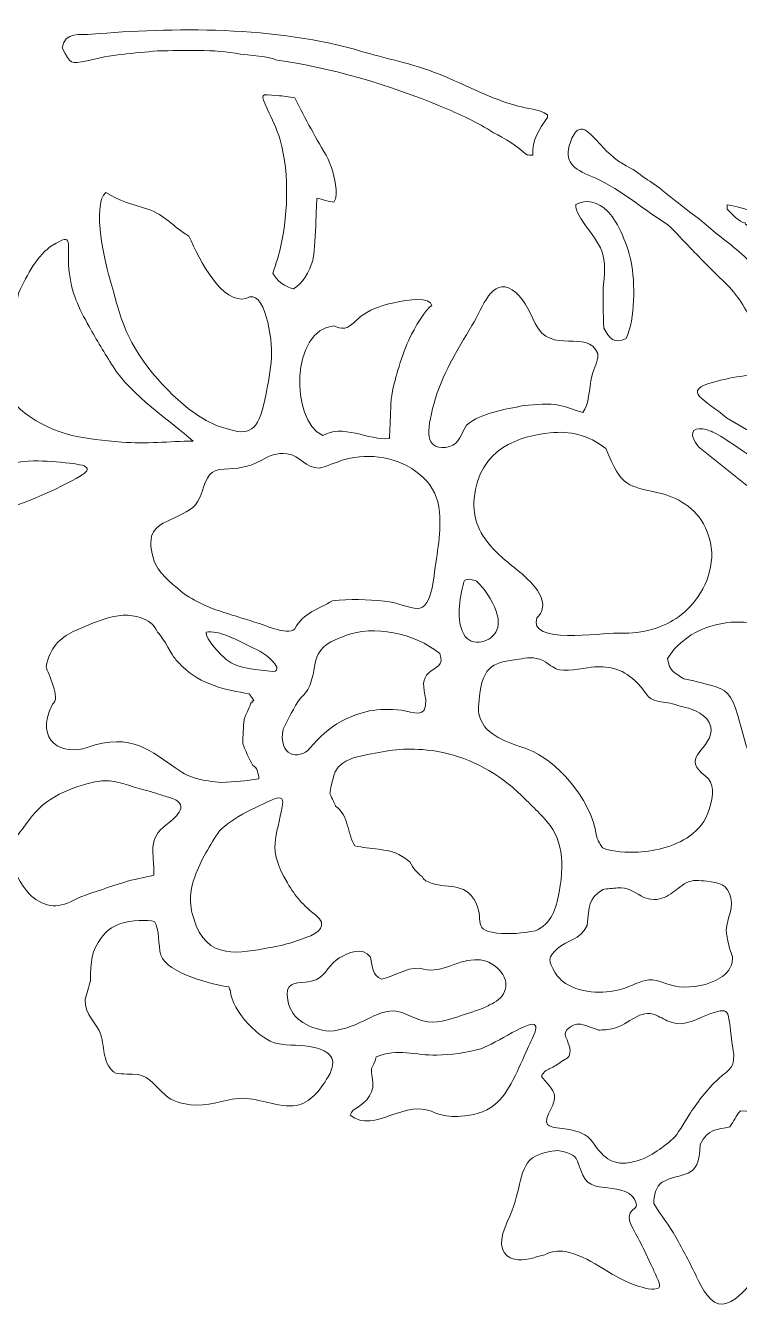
# Model space of a CAD drawing. Header units: millimetres. Extents: x -1203 to 1201, y -591 to 590.
# Drawn here: x -48 to 605, y -591 to 578 of the extents above; entities that cross this region are included whole.
import ezdxf

# ---------------------------------------------------------------- set-up
doc = ezdxf.new("R2010")
doc.units = ezdxf.units.MM
doc.header["$MEASUREMENT"] = 0
doc.layers.add('Layer 1', color=7, linetype='Continuous')

msp = doc.modelspace()

# ---------------------------------------------------------------- linework, layer by layer
at = {"layer": 'Layer 1', "color": 250, "lineweight": 20}
for points, knots in [([(429.2531, 493.6111), (421.7625, 483.3009), (414.8301, 473.2354), (415.6687, 459.2828), (413.8234, 459.407), (411.9791, 459.5296), (410.1898, 459.7147), (401.8611, 467.0016), (389.7299, 475.4582), (379.9452, 479.8423), (365.1079, 489.4024), (348.5587, 496.991), (332.6668, 503.5885), (283.1073, 524.1626), (232.2413, 538.9829), (180.7014, 546.3398), (178.1304, 549.179), (153.4199, 551.217), (148.5011, 551.4645), (124.0707, 556.7109), (97.6277, 554.675), (72.9184, 554.675), (51.6178, 552.3272), (29.5363, 551.3406), (8.6839, 545.4742), (-7.7511, 542.9431), (-5.4034, 541.5235), (-14.2362, 557.5145), (-11.9368, 572.5783), (2.9148, 568.9275), (12.9678, 569.8007), (84.0799, 575.9782), (182.502, 577.6883), (260.2571, 553.8563), (278.2097, 548.354), (306.1817, 542.8962), (329.6429, 533.5359), (356.9046, 522.6597), (376.9849, 510.8992), (402.0287, 504.2104), (411.0921, 501.7912), (420.8062, 501.8168), (429.2531, 496.1423), (429.2531, 495.2792), (429.2531, 494.4144), (429.2531, 493.6111)], [0, 0, 0, 0, 0.066666667, 0.066666667, 0.066666667, 0.133333333, 0.133333333, 0.133333333, 0.2, 0.2, 0.2, 0.266666667, 0.266666667, 0.266666667, 0.333333333, 0.333333333, 0.333333333, 0.4, 0.4, 0.4, 0.466666667, 0.466666667, 0.466666667, 0.533333333, 0.533333333, 0.533333333, 0.6, 0.6, 0.6, 0.666666667, 0.666666667, 0.666666667, 0.733333333, 0.733333333, 0.733333333, 0.8, 0.8, 0.8, 0.866666667, 0.866666667, 0.866666667, 0.933333333, 0.933333333, 0.933333333, 1, 1, 1, 1]), ([(236.2715, 423.6574), (235.5441, 419.2733), (235.5441, 419.2733), (233.9789, 416.4328), (230.569, 416.5563), (222.6863, 419.3972), (218.661, 420.1382), (217.63, 418.539), (217.6941, 373.2597), (214.7185, 363.2316), (211.5244, 352.4657), (205.4952, 342.1426), (197.1948, 337.2185), (190.4856, 338.4529), (181.3159, 344.6282), (178.4096, 351.6044), (181.7989, 362.3328), (183.069, 366.3553), (184.2144, 370.8034), (191.9948, 401.0161), (193.9663, 441.4036), (184.8903, 473.2119), (181.7328, 484.2865), (177.1603, 492.3004), (173.3436, 501.0909), (166.731, 516.3108), (166.2939, 515.1236), (182.5381, 513.8094), (187.7369, 513.3866), (192.9032, 512.715), (198.3679, 511.7623), (208.0394, 491.9437), (217.9344, 474.4712), (228.8918, 455.8252), (233.1968, 445.2067), (235.8793, 435.6353), (236.2715, 423.6574)], [0, 0, 0, 0, 0.083333333, 0.083333333, 0.083333333, 0.166666667, 0.166666667, 0.166666667, 0.25, 0.25, 0.25, 0.333333333, 0.333333333, 0.333333333, 0.416666667, 0.416666667, 0.416666667, 0.5, 0.5, 0.5, 0.583333333, 0.583333333, 0.583333333, 0.666666667, 0.666666667, 0.666666667, 0.75, 0.75, 0.75, 0.833333333, 0.833333333, 0.833333333, 0.916666667, 0.916666667, 0.916666667, 1, 1, 1, 1]), ([(652.9278, 294.6156), (652.0896, 285.6032), (649.1825, 284.4289), (641.6343, 282.1455), (634.3675, 282.947), (631.684, 286.4043), (626.1495, 289.1836), (626.4856, 289.5543), (626.8765, 289.9246), (627.2674, 290.2949), (623.5793, 291.9955), (620.3265, 297.979), (617.7445, 303.6658), (610.6818, 319.2241), (602.7931, 331.9542), (591.1608, 343.0144), (580.1291, 353.5028), (562.042, 372.083), (557.8755, 376.3946), (550.7117, 383.8103), (544.0768, 392.5718), (536.0903, 397.7825), (513.9897, 412.2031), (492.7772, 430.2769), (468.9393, 440.1831), (453.0373, 446.7925), (443.7734, 452.8947), (450.0933, 471.218), (457.8562, 493.7214), (468.2286, 479.1997), (477.5064, 468.9592), (484.6218, 461.1066), (493.697, 452.9342), (505.0963, 447.4498), (511.2474, 444.4899), (516.6881, 438.6299), (522.838, 435.6973), (530.9256, 430.0123), (538.4928, 423.6508), (546.3726, 417.4569), (557.9493, 408.3559), (569.4672, 400.0551), (580.6186, 390.2583), (593.2523, 379.1571), (605.8179, 372.2916), (618.8481, 356.4196), (623.3257, 350.966), (628.9628, 344.7623), (630.0073, 340.0594), (630.5097, 340.0594), (631.0135, 340.0594), (631.5728, 340.0594), (631.5728, 339.4413), (631.5728, 338.8855), (631.5728, 338.3301), (632.0753, 338.3301), (632.5774, 338.3301), (633.082, 338.3301), (633.4724, 337.0337), (633.8645, 335.7366), (634.2554, 334.5022), (642.0824, 322.338), (651.0829, 309.7441), (652.9278, 294.6156)], [0, 0, 0, 0, 0.047619048, 0.047619048, 0.047619048, 0.095238095, 0.095238095, 0.095238095, 0.142857143, 0.142857143, 0.142857143, 0.19047619, 0.19047619, 0.19047619, 0.238095238, 0.238095238, 0.238095238, 0.285714286, 0.285714286, 0.285714286, 0.333333333, 0.333333333, 0.333333333, 0.380952381, 0.380952381, 0.380952381, 0.428571429, 0.428571429, 0.428571429, 0.476190476, 0.476190476, 0.476190476, 0.523809524, 0.523809524, 0.523809524, 0.571428571, 0.571428571, 0.571428571, 0.619047619, 0.619047619, 0.619047619, 0.666666667, 0.666666667, 0.666666667, 0.714285714, 0.714285714, 0.714285714, 0.761904762, 0.761904762, 0.761904762, 0.80952381, 0.80952381, 0.80952381, 0.857142857, 0.857142857, 0.857142857, 0.904761905, 0.904761905, 0.904761905, 0.952380952, 0.952380952, 0.952380952, 1, 1, 1, 1]), ([(172.1437, 241.806), (165.8177, 209.3337), (159.3761, 202.9571), (138.7757, 208.6659), (130.6154, 210.9283), (121.6141, 214.3544), (114.8088, 218.4106), (92.1111, 231.9365), (60.7645, 263.6902), (46.5623, 293.8701), (37.2972, 313.5601), (35.4609, 326.0841), (30.1829, 343.1317), (25.5787, 358.0076), (12.1312, 413.6149), (25.7895, 425.386), (38.0026, 417.2441), (51.1551, 414.3212), (63.9593, 410.0748), (80.2997, 404.6554), (86.5839, 394.0082), (101.4858, 385.5015), (111.7758, 362.7707), (132.2926, 322.7741), (153.9248, 328.4511), (171.0697, 339.9411), (178.1325, 290.5076), (177.0049, 274.4908), (176.1772, 262.7417), (173.7478, 250.0421), (172.1437, 241.806)], [0, 0, 0, 0, 0.1, 0.1, 0.1, 0.2, 0.2, 0.2, 0.3, 0.3, 0.3, 0.4, 0.4, 0.4, 0.5, 0.5, 0.5, 0.6, 0.6, 0.6, 0.7, 0.7, 0.7, 0.8, 0.8, 0.8, 0.9, 0.9, 0.9, 1, 1, 1, 1]), ([(501.0909, 292.0238), (490.4132, 285.8496), (485.3825, 292.5789), (480.5742, 301.3463), (480.113, 318.0709), (479.9698, 323.2974), (479.9973, 332.5352), (480.0347, 345.2978), (483.1086, 356.5754), (479.8739, 368.6205), (475.6254, 384.4424), (454.1795, 402.5757), (455.137, 414.1494), (464.1322, 420.2547), (475.8844, 415.7055), (483.657, 408.5771), (491.4771, 401.4067), (501.854, 380.5935), (505.5161, 362.1655), (509.4204, 342.5297), (509.4136, 310.0983), (501.0909, 292.0238)], [0, 0, 0, 0, 0.142857143, 0.142857143, 0.142857143, 0.285714286, 0.285714286, 0.285714286, 0.428571429, 0.428571429, 0.428571429, 0.571428571, 0.571428571, 0.571428571, 0.714285714, 0.714285714, 0.714285714, 0.857142857, 0.857142857, 0.857142857, 1, 1, 1, 1]), ([(789.6147, 292.888), (777.9868, 292.518), (766.0784, 301.7789), (756.5754, 308.51), (739.6785, 326.6335), (681.6068, 356.2313), (671.5643, 360.7158), (650.097, 370.3012), (630.3283, 382.4905), (609.9926, 396.2447), (609.937, 396.6765), (609.8814, 397.1081), (609.8254, 397.541), (604.7382, 397.541), (596.9115, 406.4313), (593.2783, 410.136), (593.2783, 411.3708), (593.3331, 412.6059), (593.3896, 413.9012), (619.6108, 410.6848), (657.0452, 388.0201), (681.8523, 376.8345), (706.5771, 365.6847), (736.8518, 350.0955), (757.3389, 336.3557), (769.4409, 328.2376), (787.3225, 312.7426), (789.6147, 292.888)], [0, 0, 0, 0, 0.111111111, 0.111111111, 0.111111111, 0.222222222, 0.222222222, 0.222222222, 0.333333333, 0.333333333, 0.333333333, 0.444444444, 0.444444444, 0.444444444, 0.555555556, 0.555555556, 0.555555556, 0.666666667, 0.666666667, 0.666666667, 0.777777778, 0.777777778, 0.777777778, 0.888888889, 0.888888889, 0.888888889, 1, 1, 1, 1]), ([(105.3979, 198.1139), (83.4645, 198.1139), (62.3616, 195.3853), (40.1856, 197.3562), (6.4656, 200.3515), (-20.0475, 202.4808), (-48.6714, 224.0913), (-59.3081, 232.1238), (-61.2028, 240.9524), (-69.3274, 248.4035), (-74.1758, 252.8491), (-86.2742, 266.1259), (-85.0126, 274.9206), (-80.5985, 275.3857), (-78.1594, 276.6142), (-74.9036, 277.4353), (-69.2328, 278.8657), (-64.9404, 280.9671), (-61.8628, 287.0906), (-55.5937, 299.5645), (-59.6709, 304.0668), (-57.6349, 315.4697), (-56.5175, 321.7217), (-55.01, 327.5743), (-53.8182, 334.071), (-46.0631, 350.4865), (-36.4895, 368.5883), (-23.1941, 376.8587), (-2.6757, 389.6195), (-10.3104, 379.148), (-8.036, 355.0063), (-5.9769, 333.1529), (0.9762, 319.8342), (10.3927, 302.9157), (17.2663, 290.5629), (24.5892, 278.4678), (32.2599, 266.2347), (48.7144, 239.9909), (85.2615, 216.2283), (105.3979, 198.1139)], [0, 0, 0, 0, 0.076923077, 0.076923077, 0.076923077, 0.153846154, 0.153846154, 0.153846154, 0.230769231, 0.230769231, 0.230769231, 0.307692308, 0.307692308, 0.307692308, 0.384615385, 0.384615385, 0.384615385, 0.461538462, 0.461538462, 0.461538462, 0.538461538, 0.538461538, 0.538461538, 0.615384615, 0.615384615, 0.615384615, 0.692307692, 0.692307692, 0.692307692, 0.769230769, 0.769230769, 0.769230769, 0.846153846, 0.846153846, 0.846153846, 0.923076923, 0.923076923, 0.923076923, 1, 1, 1, 1]), ([(469.7187, 257.6549), (467.2054, 245.8544), (467.1493, 231.267), (461.4549, 224.4154), (454.38, 226.1335), (447.6165, 229.4414), (440.5408, 230.8452), (429.8042, 232.9784), (418.9581, 231.7342), (407.5068, 230.7129), (390.0639, 226.8223), (369.604, 224.7227), (355.0682, 212.686), (348.5332, 200.657), (347.1532, 193.482), (336.0148, 192.5087), (317.7727, 190.918), (318.1242, 205.9503), (325.5344, 232.7506), (332.5492, 258.1137), (346.6385, 281.2807), (360.1676, 303.8033), (370.5121, 321.0255), (378.2761, 347.6883), (396.9578, 336.4597), (406.1352, 330.9434), (412.1954, 317.6709), (418.0225, 305.5522), (432.2003, 276.0678), (465.8862, 301.5791), (475.2077, 278.0702), (475.4334, 268.5247), (471.6658, 266.7975), (469.7187, 257.6549)], [0, 0, 0, 0, 0.090909091, 0.090909091, 0.090909091, 0.181818182, 0.181818182, 0.181818182, 0.272727273, 0.272727273, 0.272727273, 0.363636364, 0.363636364, 0.363636364, 0.454545455, 0.454545455, 0.454545455, 0.545454545, 0.545454545, 0.545454545, 0.636363636, 0.636363636, 0.636363636, 0.727272727, 0.727272727, 0.727272727, 0.818181818, 0.818181818, 0.818181818, 0.909090909, 0.909090909, 0.909090909, 1, 1, 1, 1]), ([(323.5503, 321.9082), (318.4059, 320.0431), (306.836, 299.898), (303.3453, 292.5019), (296.5895, 278.1829), (289.4366, 253.4812), (287.6218, 243.8171), (285.6678, 233.4065), (285.9353, 223.4001), (285.3764, 212.7864), (285.1592, 208.674), (284.9501, 204.5675), (284.7533, 200.462), (266.3627, 198.5486), (241.092, 214.4157), (223.818, 203.1791), (193.7987, 217.6157), (194.8349, 300.4476), (234.2168, 303.4473), (236.5572, 302.1744), (240.7547, 300.9253), (243.9967, 301.4636), (249.6886, 302.4082), (254.4044, 309.1901), (260.8497, 313.6322), (269.7783, 319.7866), (279.3353, 322.5473), (289.2174, 324.6358), (302.3731, 327.4147), (322.0164, 330.4775), (323.5503, 321.9082)], [0, 0, 0, 0, 0.1, 0.1, 0.1, 0.2, 0.2, 0.2, 0.3, 0.3, 0.3, 0.4, 0.4, 0.4, 0.5, 0.5, 0.5, 0.6, 0.6, 0.6, 0.7, 0.7, 0.7, 0.8, 0.8, 0.8, 0.9, 0.9, 0.9, 1, 1, 1, 1]), ([(861.4509, 194.6559), (857.0911, 185.0244), (838.8664, 183.9128), (830.5369, 180.702), (815.7511, 178.6765), (801.0145, 176.1443), (786.2319, 174.4163), (755.0423, 170.7729), (713.0573, 172.575), (682.9247, 179.6089), (673.0288, 181.9186), (663.1691, 184.9723), (653.6669, 188.4701), (632.4556, 196.2771), (612.014, 208.1578), (592.7182, 219.5392), (573.7406, 236.4038), (549.8074, 243.7219), (581.9605, 252.4582), (590.959, 254.9043), (600.2785, 256.5926), (608.8804, 257.7158), (628.7043, 260.3051), (650.6929, 257.4484), (669.3636, 257.4484), (691.0538, 261.5836), (690.9426, 263.4981), (690.9426, 286.034), (697.1902, 292.9338), (726.55, 283.2718), (733.7778, 281.7161), (753.5924, 277.4511), (773.1967, 272.2816), (792.2973, 264.9807), (802.3044, 259.4847), (818.1252, 249.9774), (824.1643, 238.8643), (825.8963, 238.3081), (841.996, 218.9219), (842.7802, 215.7103), (843.2823, 215.5868), (843.7856, 215.5241), (844.345, 215.4639), (845.5744, 212.314), (848.2026, 209.7209), (851.3326, 208.7951), (851.3326, 208.239), (851.3326, 207.6838), (851.3326, 207.1267), (854.967, 205.9538), (859.6073, 198.1139), (861.4509, 194.6559)], [0, 0, 0, 0, 0.058823529, 0.058823529, 0.058823529, 0.117647059, 0.117647059, 0.117647059, 0.176470588, 0.176470588, 0.176470588, 0.235294118, 0.235294118, 0.235294118, 0.294117647, 0.294117647, 0.294117647, 0.352941176, 0.352941176, 0.352941176, 0.411764706, 0.411764706, 0.411764706, 0.470588235, 0.470588235, 0.470588235, 0.529411765, 0.529411765, 0.529411765, 0.588235294, 0.588235294, 0.588235294, 0.647058824, 0.647058824, 0.647058824, 0.705882353, 0.705882353, 0.705882353, 0.764705882, 0.764705882, 0.764705882, 0.823529412, 0.823529412, 0.823529412, 0.882352941, 0.882352941, 0.882352941, 0.941176471, 0.941176471, 0.941176471, 1, 1, 1, 1]), ([(-4.6967, 162.2271), (-50.3048, 138.1925), (-91.5132, 126.5138), (-139.8322, 117.6939), (-163.2472, 113.4194), (-187.3443, 109.344), (-210.4049, 113.4649), (-215.8339, 129.5203), (-210.8989, 152.6291), (-204.9346, 173.3832), (-197.095, 200.6654), (-269.9505, 281.4595), (-220.8955, 266.1805), (-203.2895, 260.696), (-186.4011, 251.1439), (-168.843, 245.4904), (-161.363, 243.0825), (-146.6068, 239.6392), (-142.3716, 230.2814), (-129.4014, 219.0437), (-124.425, 196.4476), (-121.4063, 179.2204), (-121.6299, 173.4168), (-122.3001, 169.4646), (-119.5611, 164.5871), (-93.3856, 160.958), (-67.3096, 180.5851), (-40.3057, 180.1349), (-29.2895, 179.9523), (-18.4016, 179.3356), (-7.3903, 178.0644), (12.035, 175.8209), (14.9368, 172.574), (-4.6967, 162.2271)], [0, 0, 0, 0, 0.090909091, 0.090909091, 0.090909091, 0.181818182, 0.181818182, 0.181818182, 0.272727273, 0.272727273, 0.272727273, 0.363636364, 0.363636364, 0.363636364, 0.454545455, 0.454545455, 0.454545455, 0.545454545, 0.545454545, 0.545454545, 0.636363636, 0.636363636, 0.636363636, 0.727272727, 0.727272727, 0.727272727, 0.818181818, 0.818181818, 0.818181818, 0.909090909, 0.909090909, 0.909090909, 1, 1, 1, 1]), ([(770.8738, 146.2756), (786.5911, 147.5685), (802.4501, 147.4162), (818.0985, 150.3884), (834.7957, 153.5601), (852.1764, 153.4789), (868.607, 158.4142), (882.3046, 158.9074), (875.261, 141.6812), (872.6887, 132.4819), (868.0485, 123.9), (868.0485, 123.9), (867.6576, 122.17), (867.0982, 122.0468), (866.5949, 121.9848), (866.0916, 121.924), (858.6554, 110.4399), (848.7056, 108.0333), (840.4876, 98.5844), (826.7357, 92.1386), (812.9378, 84.9045), (798.754, 79.2405), (778.5814, 71.1846), (752.6994, 66.0208), (732.5638, 64.345), (724.5002, 63.6741), (685.1284, 57.8088), (685.1284, 68.1471), (685.5189, 68.2695), (685.9118, 68.3934), (686.3023, 68.5789), (692.9554, 85.3724), (699.7758, 97.9684), (691.3355, 115.3164), (682.9938, 119.5618), (674.441, 123.5738), (665.7153, 127.2509), (648.4194, 134.5396), (632.7301, 142.2422), (616.1923, 154.2566), (598.8034, 166.8893), (584.0278, 180.1255), (567.1142, 192.927), (558.0691, 203.9977), (560.9778, 210.8909), (571.1789, 209.3124), (575.0963, 208.7058), (579.4062, 207.1424), (583.1421, 205.0368), (604.7585, 192.8577), (624.2263, 174.9406), (648.2785, 166.755), (664.0515, 161.386), (679.9763, 157.445), (693.6828, 155.2026), (697.0778, 153.7673), (700.7102, 152.9304), (704.3836, 152.2284), (727.1994, 147.8611), (747.2035, 144.3289), (770.8738, 146.2756)], [0, 0, 0, 0, 0.05, 0.05, 0.05, 0.1, 0.1, 0.1, 0.15, 0.15, 0.15, 0.2, 0.2, 0.2, 0.25, 0.25, 0.25, 0.3, 0.3, 0.3, 0.35, 0.35, 0.35, 0.4, 0.4, 0.4, 0.45, 0.45, 0.45, 0.5, 0.5, 0.5, 0.55, 0.55, 0.55, 0.6, 0.6, 0.6, 0.65, 0.65, 0.65, 0.7, 0.7, 0.7, 0.75, 0.75, 0.75, 0.8, 0.8, 0.8, 0.85, 0.85, 0.85, 0.9, 0.9, 0.9, 0.95, 0.95, 0.95, 1, 1, 1, 1]), ([(564.3618, 52.9555), (551.7021, 36.6971), (537.271, 29.3478), (521.7814, 25.4758), (511.7321, 22.9653), (502.3403, 22.4557), (492.9262, 22.7575), (478.0973, 23.2303), (411.106, 12.0699), (419.4143, 36.7821), (430.3108, 46.7896), (423.0042, 59.6964), (413.5832, 69.603), (403.3597, 80.351), (393.3124, 86.12), (382.9193, 96.475), (366.4433, 112.8898), (360.5605, 127.4185), (362.2231, 145.7069), (366.4055, 191.6922), (403.9986, 202.9033), (431.7282, 205.7872), (449.3298, 207.6167), (466.4695, 203.9676), (482.419, 191.4454), (497.3964, 154.7802), (502.9496, 157.6963), (530.2624, 151.0863), (547.4385, 146.9284), (564.3894, 138.0881), (573.5628, 119.0662), (585.1652, 95.0117), (577.4976, 69.8245), (564.3618, 52.9555)], [0, 0, 0, 0, 0.090909091, 0.090909091, 0.090909091, 0.181818182, 0.181818182, 0.181818182, 0.272727273, 0.272727273, 0.272727273, 0.363636364, 0.363636364, 0.363636364, 0.454545455, 0.454545455, 0.454545455, 0.545454545, 0.545454545, 0.545454545, 0.636363636, 0.636363636, 0.636363636, 0.727272727, 0.727272727, 0.727272727, 0.818181818, 0.818181818, 0.818181818, 0.909090909, 0.909090909, 0.909090909, 1, 1, 1, 1]), ([(325.1593, 71.1707), (318.4323, 30.7485), (306.5726, 49.2021), (280.1337, 52.0084), (264.4493, 53.6761), (249.0002, 54.2042), (232.6366, 52.3401), (220.0581, 44.7456), (205.9705, 41.4115), (198.3679, 26.7173), (190.7641, 19.7405), (168.9062, 31.7177), (159.7381, 33.3861), (158.9552, 34.2506), (147.3269, 36.8441), (146.5439, 37.7079), (131.8299, 42.2399), (120.1269, 45.5191), (106.724, 52.9744), (104.7131, 54.0912), (101.9892, 55.698), (97.6277, 58.2684), (89.1188, 65.7881), (76.9137, 74.2604), (71.2018, 85.7819), (67.5256, 93.2029), (65.5955, 103.7115), (67.513, 111.3037), (70.4517, 122.954), (84.7561, 125.6955), (92.1614, 129.8465), (102.3857, 135.5731), (109.064, 137.2758), (113.7806, 152.2315), (117.9882, 165.5695), (120.433, 172.2433), (133.846, 172.6905), (145.5429, 173.0783), (155.7278, 173.9257), (167.5225, 180.499), (174.9038, 184.6124), (181.7888, 188.0666), (191.0904, 186.6491), (203.779, 184.7178), (208.2378, 173.6625), (220.5066, 173.4168), (224.0554, 174.4524), (226.6804, 175.3099), (228.6847, 176.0306), (237.1105, 179.0664), (242.0865, 181.3099), (248.8244, 182.643), (271.1211, 187.047), (297.6862, 182.6948), (316.404, 164.1877), (323.9083, 156.7696), (329.3827, 146.7502), (330.4961, 133.1823), (332.3004, 111.1916), (327.4088, 92.7062), (325.1593, 71.1707)], [0, 0, 0, 0, 0.05, 0.05, 0.05, 0.1, 0.1, 0.1, 0.15, 0.15, 0.15, 0.2, 0.2, 0.2, 0.25, 0.25, 0.25, 0.3, 0.3, 0.3, 0.35, 0.35, 0.35, 0.4, 0.4, 0.4, 0.45, 0.45, 0.45, 0.5, 0.5, 0.5, 0.55, 0.55, 0.55, 0.6, 0.6, 0.6, 0.65, 0.65, 0.65, 0.7, 0.7, 0.7, 0.75, 0.75, 0.75, 0.8, 0.8, 0.8, 0.85, 0.85, 0.85, 0.9, 0.9, 0.9, 0.95, 0.95, 0.95, 1, 1, 1, 1]), ([(364.3261, 14.5794), (350.2291, 14.759), (346.8597, 34.7658), (349.0097, 50.6483), (350.2542, 59.8434), (352.3495, 68.3861), (353.2794, 70.9235), (356.9131, 73.1481), (360.7703, 71.4804), (364.404, 70.3076), (371.5913, 63.2611), (378.462, 53.4433), (382.2909, 42.8969), (389.0634, 24.2393), (377.0166, 14.4177), (364.3261, 14.5794)], [0, 0, 0, 0, 0.2, 0.2, 0.2, 0.4, 0.4, 0.4, 0.6, 0.6, 0.6, 0.8, 0.8, 0.8, 1, 1, 1, 1]), ([(165.5522, -110.2268), (154.1477, -112.0786), (143.0799, -112.9435), (131.5624, -113.4982), (113.6885, -111.6565), (104.9603, -111.1448), (89.5937, -100.5627), (68.7055, -86.1831), (48.7647, -66.878), (8.6526, -81.566), (-12.6528, -89.3694), (-40.4628, -76.8424), (-23.0703, -42.002), (-14.7404, -36.8161), (-27.5422, -13.9092), (-28.828, -7.981), (-25.5382, 10.2311), (-16.3165, 18.1452), (-4.0144, 24.1661), (5.3733, 28.7595), (14.6352, 32.6455), (24.2007, 35.6492), (36.3603, 39.4694), (46.7466, 40.6762), (58.1029, 36.6614), (63.5676, 34.7287), (70.1432, 31.2473), (72.7511, 23.5673), (74.93, 23.2604), (85.2728, 5.3539), (87.5081, 1.2792), (89.1232, -0.7469), (91.872, -3.9539), (94.9357, -6.9933), (112.7241, -24.646), (135.5325, -29.0753), (156.6638, -32.6165), (157.0539, -33.7285), (160.5767, -37.3089), (160.9112, -39.0375), (160.3535, -39.0375), (159.849, -39.0375), (159.346, -39.0375), (159.346, -39.6549), (159.346, -40.209), (159.346, -40.7658), (158.9552, -40.7658), (158.563, -40.7658), (158.1726, -40.7658), (158.1726, -42.4952), (153.7003, -50.8919), (151.9671, -56.2017), (151.4078, -63.5506), (150.8484, -70.4025), (150.8484, -78.059), (155.8808, -90.5307), (155.8808, -90.5307), (160.1294, -98.0633), (164.3776, -100.2865), (164.9925, -105.7808), (165.5522, -110.2268)], [0, 0, 0, 0, 0.05, 0.05, 0.05, 0.1, 0.1, 0.1, 0.15, 0.15, 0.15, 0.2, 0.2, 0.2, 0.25, 0.25, 0.25, 0.3, 0.3, 0.3, 0.35, 0.35, 0.35, 0.4, 0.4, 0.4, 0.45, 0.45, 0.45, 0.5, 0.5, 0.5, 0.55, 0.55, 0.55, 0.6, 0.6, 0.6, 0.65, 0.65, 0.65, 0.7, 0.7, 0.7, 0.75, 0.75, 0.75, 0.8, 0.8, 0.8, 0.85, 0.85, 0.85, 0.9, 0.9, 0.9, 0.95, 0.95, 0.95, 1, 1, 1, 1]), ([(178.1864, -12.3031), (164.6954, -10.397), (147.2566, -10.5293), (135.7647, -1.2394), (131.273, 2.389), (116.6215, 17.1284), (117.3063, 23.63), (122.8265, 24.827), (129.5049, 23.0318), (135.8394, 20.6602), (142.741, 18.0731), (149.2236, 14.7775), (155.7737, 11.4249), (161.255, 8.62), (171.0697, 4.8058), (177.1566, -1.7409), (181.3111, -6.2083), (184.9528, -11.3697), (178.1864, -12.3031)], [0, 0, 0, 0, 0.166666667, 0.166666667, 0.166666667, 0.333333333, 0.333333333, 0.333333333, 0.5, 0.5, 0.5, 0.666666667, 0.666666667, 0.666666667, 0.833333333, 0.833333333, 0.833333333, 1, 1, 1, 1]), ([(320.8446, -13.3132), (314.3099, -19.0996), (315.5069, -25.8892), (318.1717, -37.8024), (318.7526, -56.4453), (306.7808, -48.9757), (295.8815, -47.6404), (274.057, -44.9626), (258.0234, -48.6971), (241.0177, -57.657), (228.7688, -64.1109), (221.5575, -71.7048), (212.1195, -82.3093), (202.0421, -93.6306), (182.791, -89.6347), (187.6898, -64.7843), (192.6097, -54.8434), (197.3045, -45.5209), (203.5115, -36.5071), (208.0974, -32.773), (210.8774, -28.2401), (212.6573, -23.1789), (216.8791, -11.1803), (216.0064, -3.0978), (219.7229, 3.5972), (225.7752, 14.4968), (235.7771, 17.0129), (244.6335, 20.5342), (269.8705, 30.5676), (307.9336, 23.0658), (330.6946, 4.1814), (335.5281, -6.9076), (325.9975, -8.7524), (320.8446, -13.3132)], [0, 0, 0, 0, 0.090909091, 0.090909091, 0.090909091, 0.181818182, 0.181818182, 0.181818182, 0.272727273, 0.272727273, 0.272727273, 0.363636364, 0.363636364, 0.363636364, 0.454545455, 0.454545455, 0.454545455, 0.545454545, 0.545454545, 0.545454545, 0.636363636, 0.636363636, 0.636363636, 0.727272727, 0.727272727, 0.727272727, 0.818181818, 0.818181818, 0.818181818, 0.909090909, 0.909090909, 0.909090909, 1, 1, 1, 1]), ([(890.5773, -180.1802), (889.5799, -197.5004), (887.7083, -208.848), (874.6651, -214.5771), (864.1152, -219.2114), (849.4261, -218.1166), (841.6713, -217.8656), (827.5597, -217.4148), (813.3608, -213.2394), (799.3413, -210.7418), (796.2305, -210.8685), (788.8852, -209.5862), (781.0911, -207.1348), (775.9536, -205.5199), (743.3073, -188.0337), (729.6316, -175.6691), (716.4454, -163.7475), (701.8715, -150.9376), (686.2759, -145.3881), (670.8033, -139.8812), (654.072, -132.8148), (637.4276, -138.8789), (617.5797, -146.1112), (623.2603, -129.0279), (617.7648, -105.6355), (613.5503, -87.6996), (607.5977, -69.9355), (603.2278, -52.3735), (596.9051, -32.5094), (593.1634, -28.6479), (578.016, -24.8147), (569.9661, -22.7767), (562.0409, -20.2526), (553.8643, -18.9103), (545.3672, -13.3541), (540.6709, -12.3031), (538.77, -0.4494), (553.8737, 24.2638), (582.9599, 33.4922), (605.2621, 32.9864), (615.0339, 32.7642), (624.9087, 30.7139), (633.6112, 24.9502), (640.1609, 20.6141), (646.3034, 15.3036), (649.8538, 12.702), (656.0025, 5.1071), (650.9153, 1.3419), (649.5742, -7.5501), (650.3031, -17.0151), (655.394, -22.3945), (662.0825, -25.5966), (667.0962, -27.9934), (671.4929, -29.3185), (675.9651, -31.1676), (686.6891, -35.6013), (687.1295, -40.0193), (693.6313, -51.4883), (701.7103, -65.7416), (710.5355, -70.2488), (727.3139, -66.7541), (758.723, -60.2112), (797.4839, -56.4369), (827.073, -77.2134), (831.2696, -80.1607), (835.1098, -84.2921), (838.9221, -90.9626), (838.9221, -106.1392), (849.4342, -104.8585), (859.4592, -106.1017), (868.0099, -107.1608), (879.7863, -111.675), (886.9278, -118.0604), (897.9846, -127.946), (905.1001, -145.3569), (898.313, -163.7475), (896.5761, -168.4542), (893.9377, -172.4855), (890.5773, -180.1802)], [0, 0, 0, 0, 0.038461538, 0.038461538, 0.038461538, 0.076923077, 0.076923077, 0.076923077, 0.115384615, 0.115384615, 0.115384615, 0.153846154, 0.153846154, 0.153846154, 0.192307692, 0.192307692, 0.192307692, 0.230769231, 0.230769231, 0.230769231, 0.269230769, 0.269230769, 0.269230769, 0.307692308, 0.307692308, 0.307692308, 0.346153846, 0.346153846, 0.346153846, 0.384615385, 0.384615385, 0.384615385, 0.423076923, 0.423076923, 0.423076923, 0.461538462, 0.461538462, 0.461538462, 0.5, 0.5, 0.5, 0.538461538, 0.538461538, 0.538461538, 0.576923077, 0.576923077, 0.576923077, 0.615384615, 0.615384615, 0.615384615, 0.653846154, 0.653846154, 0.653846154, 0.692307692, 0.692307692, 0.692307692, 0.730769231, 0.730769231, 0.730769231, 0.769230769, 0.769230769, 0.769230769, 0.807692308, 0.807692308, 0.807692308, 0.846153846, 0.846153846, 0.846153846, 0.884615385, 0.884615385, 0.884615385, 0.923076923, 0.923076923, 0.923076923, 0.961538462, 0.961538462, 0.961538462, 1, 1, 1, 1]), ([(578.1069, -133.9894), (575.2904, -145.6324), (569.7879, -153.8769), (561.9897, -160.2426), (547.6918, -171.9112), (528.146, -176.1975), (512.1594, -177.0848), (501.082, -177.7004), (490.3439, -177.2503), (479.3447, -173.3269), (475.8223, -167.7087), (475.8223, -167.7087), (473.9218, -162.5844), (469.1618, -126.7203), (435.4358, -92.2471), (411.6211, -83.4069), (396.7694, -77.8917), (375.4871, -72.753), (368.5495, -56.9374), (365.8932, -50.8839), (365.7131, -48.2004), (366.6498, -38.0352), (369.7603, -4.2731), (381.2786, -4.2094), (405.4156, -0.5075), (412.881, 0.6352), (420.2457, 1.3226), (427.5336, -3.7397), (431.6929, -6.63), (436.3778, -9.9998), (440.0452, -10.6945), (449.7986, -12.5439), (465.5631, -8.3268), (472.1038, -7.9904), (486.0006, -7.2803), (499.2234, -10.0915), (511.5429, -22.8835), (522.5741, -34.3367), (518.5001, -38.4565), (536.6281, -40.3791), (542.7442, -41.0283), (549.011, -43.7293), (555.1397, -45.0911), (562.2892, -46.6794), (575.842, -51.6637), (578.5116, -62.8478), (580.6413, -71.765), (571.6019, -80.6839), (567.8104, -86.2212), (563.5768, -92.4071), (561.5603, -96.593), (569.7981, -104.6692), (580.6072, -112.0387), (581.6172, -119.4786), (578.1069, -133.9894)], [0, 0, 0, 0, 0.055555556, 0.055555556, 0.055555556, 0.111111111, 0.111111111, 0.111111111, 0.166666667, 0.166666667, 0.166666667, 0.222222222, 0.222222222, 0.222222222, 0.277777778, 0.277777778, 0.277777778, 0.333333333, 0.333333333, 0.333333333, 0.388888889, 0.388888889, 0.388888889, 0.444444444, 0.444444444, 0.444444444, 0.5, 0.5, 0.5, 0.555555556, 0.555555556, 0.555555556, 0.611111111, 0.611111111, 0.611111111, 0.666666667, 0.666666667, 0.666666667, 0.722222222, 0.722222222, 0.722222222, 0.777777778, 0.777777778, 0.777777778, 0.833333333, 0.833333333, 0.833333333, 0.888888889, 0.888888889, 0.888888889, 0.944444444, 0.944444444, 0.944444444, 1, 1, 1, 1]), ([(439.8772, -213.8379), (437.1893, -228.991), (432.9159, -242.5004), (418.1281, -249.0227), (406.5517, -251.2892), (394.5817, -252.2909), (382.8401, -251.0498), (356.9784, -248.3143), (375.296, -236.6573), (359.5206, -216.7925), (354.4013, -210.3467), (344.9897, -208.8322), (338.684, -208.3135), (329.1278, -207.5275), (316.8963, -205.5136), (314.7057, -199.4436), (309.5621, -196.1711), (306.5986, -191.9113), (303.5803, -186.17), (292.2783, -177.8488), (289.245, -176.2724), (274.8623, -174.6282), (267.5994, -173.798), (260.3306, -173.0448), (253.0985, -171.4127), (246.1106, -159.991), (247.7314, -143.6293), (235.4889, -135.1087), (234.481, -131.9598), (232.413, -128.8105), (230.4009, -123.5627), (231.9661, -114.1163), (231.9661, -114.1163), (235.0972, -103.8051), (241.987, -91.6822), (254.7437, -90.2206), (264.8669, -88.1249), (284.2272, -84.1195), (297.4247, -81.7483), (319.1479, -83.927), (345.2916, -86.5499), (370.2474, -96.5559), (393.3928, -114.9031), (403.4116, -122.8452), (413.2239, -133.2747), (421.9971, -141.8108), (441.8027, -161.0725), (445.7461, -180.7514), (439.8772, -213.8379)], [0, 0, 0, 0, 0.0625, 0.0625, 0.0625, 0.125, 0.125, 0.125, 0.1875, 0.1875, 0.1875, 0.25, 0.25, 0.25, 0.3125, 0.3125, 0.3125, 0.375, 0.375, 0.375, 0.4375, 0.4375, 0.4375, 0.5, 0.5, 0.5, 0.5625, 0.5625, 0.5625, 0.625, 0.625, 0.625, 0.6875, 0.6875, 0.6875, 0.75, 0.75, 0.75, 0.8125, 0.8125, 0.8125, 0.875, 0.875, 0.875, 0.9375, 0.9375, 0.9375, 1, 1, 1, 1]), ([(78.2812, -154.3266), (70.4468, -161.0588), (67.6181, -168.3244), (68.783, -182.1681), (69.2344, -187.5325), (69.7455, -192.8528), (69.6188, -198.2708), (60.6256, -200.3088), (51.1299, -202.0833), (42.0592, -204.8385), (27.8847, -209.1458), (17.1469, -213.111), (2.8694, -217.9052), (-14.9957, -227.5777), (-25.6214, -229.936), (-41.1273, -218.3056), (-42.2707, -217.4477), (-43.3395, -216.4961), (-44.2848, -215.4213), (-51.6402, -207.0721), (-59.8183, -193.5829), (-61.0039, -179.6317), (-61.3408, -175.6617), (-60.7904, -171.7068), (-58.4585, -166.412), (-50.8921, -157.0818), (-43.1946, -145.121), (-35.2766, -137.2076), (-19.3677, -121.308), (11.9051, -112.3313), (24.469, -112.0506), (36.2946, -111.7891), (47.7285, -117.0009), (59.3397, -119.8737), (65.8427, -121.4833), (71.9917, -123.738), (78.4533, -125.7487), (81.6587, -126.7466), (87.5674, -127.7766), (91.3983, -130.8198), (101.1461, -138.5618), (82.7558, -150.4809), (78.2812, -154.3266)], [0, 0, 0, 0, 0.071428571, 0.071428571, 0.071428571, 0.142857143, 0.142857143, 0.142857143, 0.214285714, 0.214285714, 0.214285714, 0.285714286, 0.285714286, 0.285714286, 0.357142857, 0.357142857, 0.357142857, 0.428571429, 0.428571429, 0.428571429, 0.5, 0.5, 0.5, 0.571428571, 0.571428571, 0.571428571, 0.642857143, 0.642857143, 0.642857143, 0.714285714, 0.714285714, 0.714285714, 0.785714286, 0.785714286, 0.785714286, 0.857142857, 0.857142857, 0.857142857, 0.928571429, 0.928571429, 0.928571429, 1, 1, 1, 1]), ([(208.5455, -255.2113), (198.5043, -258.7774), (188.9749, -262.207), (178.3277, -263.8803), (156.223, -267.3534), (121.6081, -278.4511), (108.3497, -244.5172), (102.2396, -228.881), (100.9038, -216.8402), (106.8527, -199.9315), (112.2037, -184.7266), (121.0792, -170.432), (129.4375, -157.8294), (133.7709, -153.5577), (138.4254, -150.1736), (143.2694, -146.9606), (152.9551, -140.5385), (163.4055, -136.1891), (173.5157, -131.139), (185.2694, -125.2699), (188.1757, -127.2674), (187.1414, -133.6027), (182.034, -164.92), (172.4319, -173.0315), (191.5524, -205.3148), (198.76, -217.4841), (206.2801, -226.01), (217.1831, -234.592), (229.1953, -244.0485), (220.4665, -250.9763), (208.5455, -255.2113)], [0, 0, 0, 0, 0.1, 0.1, 0.1, 0.2, 0.2, 0.2, 0.3, 0.3, 0.3, 0.4, 0.4, 0.4, 0.5, 0.5, 0.5, 0.6, 0.6, 0.6, 0.7, 0.7, 0.7, 0.8, 0.8, 0.8, 0.9, 0.9, 0.9, 1, 1, 1, 1]), ([(521.6779, -293.8659), (514.1256, -294.6086), (506.7167, -299.4036), (495.9708, -302.5602), (480.7458, -307.0327), (456.876, -306.4686), (442.9803, -295.0233), (439.6486, -292.2787), (437.8549, -290.0635), (436.1315, -287.2741), (429.508, -276.5638), (429.5173, -272.8777), (438.4845, -265.2537), (447.998, -257.1639), (458.5921, -257.7873), (465.4239, -244.2071), (467.7716, -225.7465), (465.8715, -220.8067), (479.6239, -211.1748), (484.2707, -210.7502), (488.6991, -210.2536), (493.2505, -209.9249), (502.7949, -209.2375), (506.472, -212.531), (515.1558, -217.3886), (518.1721, -219.076), (520.8637, -219.9726), (523.7306, -220.2936), (531.5856, -221.1731), (536.4718, -218.615), (541.8351, -215.248), (546.0146, -212.6251), (550.9857, -207.9335), (556.0445, -205.1534), (561.4405, -202.1883), (568.459, -203.0731), (574.91, -203.7451), (585.351, -204.8353), (594.3304, -206.5937), (596.6984, -219.0119), (599.3466, -232.8899), (590.7719, -240.0991), (592.9028, -253.217), (595.2624, -267.7408), (598.2388, -270.2604), (598.2486, -274.4954), (598.2644, -282.5761), (592.6597, -288.4847), (586.9211, -292.0736), (575.8963, -298.9664), (561.8144, -301.2043), (549.5131, -300.2201), (540.3076, -299.4854), (530.6739, -292.9808), (521.6779, -293.8659)], [0, 0, 0, 0, 0.055555556, 0.055555556, 0.055555556, 0.111111111, 0.111111111, 0.111111111, 0.166666667, 0.166666667, 0.166666667, 0.222222222, 0.222222222, 0.222222222, 0.277777778, 0.277777778, 0.277777778, 0.333333333, 0.333333333, 0.333333333, 0.388888889, 0.388888889, 0.388888889, 0.444444444, 0.444444444, 0.444444444, 0.5, 0.5, 0.5, 0.555555556, 0.555555556, 0.555555556, 0.611111111, 0.611111111, 0.611111111, 0.666666667, 0.666666667, 0.666666667, 0.722222222, 0.722222222, 0.722222222, 0.777777778, 0.777777778, 0.777777778, 0.833333333, 0.833333333, 0.833333333, 0.888888889, 0.888888889, 0.888888889, 0.944444444, 0.944444444, 0.944444444, 1, 1, 1, 1]), ([(147.1969, -402.1607), (130.4883, -403.7738), (119.6971, -409.9117), (102.9089, -407.9164), (94.5437, -406.9206), (86.3124, -404.6432), (80.3472, -399.3005), (67.4854, -387.7821), (64.6238, -379.9783), (50.1647, -379.9783), (48.3698, -379.9783), (46.5801, -379.9783), (44.7982, -379.9783), (41.4439, -379.7301), (38.0899, -379.4841), (34.7347, -379.1757), (29.08, -375.6961), (26.2498, -369.7447), (24.6436, -363.0955), (23.3987, -357.9383), (23.1019, -349.928), (21.1747, -343.9861), (17.8256, -333.6566), (6.1584, -326.2447), (6.7274, -311.8144), (8.3482, -306.0717), (9.9694, -300.2684), (11.5906, -294.4644), (12.0358, -277.1543), (12.4405, -267.1455), (21.6188, -255.2876), (26.104, -249.4913), (30.6911, -245.3393), (38.4345, -242.7976), (49.4682, -239.1762), (63.6938, -238.7114), (70.1229, -240.5636), (75.0449, -247.5366), (73.2285, -262.0033), (75.989, -271.1802), (81.0417, -287.979), (125.5396, -298.6948), (137.9907, -300.2684), (138.4944, -301.5651), (138.9961, -302.8626), (139.5554, -304.0967), (140.2337, -322.35), (167.7608, -349.2514), (181.7807, -351.9471), (193.56, -354.2133), (204.5721, -352.758), (216.2086, -355.5482), (229.3087, -358.6918), (238.7816, -365.3975), (228.8597, -382.2823), (221.2652, -395.2055), (211.9612, -406.3281), (199.8304, -408.4596), (183.6531, -411.3005), (163.0442, -400.6312), (147.1969, -402.1607)], [0, 0, 0, 0, 0.05, 0.05, 0.05, 0.1, 0.1, 0.1, 0.15, 0.15, 0.15, 0.2, 0.2, 0.2, 0.25, 0.25, 0.25, 0.3, 0.3, 0.3, 0.35, 0.35, 0.35, 0.4, 0.4, 0.4, 0.45, 0.45, 0.45, 0.5, 0.5, 0.5, 0.55, 0.55, 0.55, 0.6, 0.6, 0.6, 0.65, 0.65, 0.65, 0.7, 0.7, 0.7, 0.75, 0.75, 0.75, 0.8, 0.8, 0.8, 0.85, 0.85, 0.85, 0.9, 0.9, 0.9, 0.95, 0.95, 0.95, 1, 1, 1, 1]), ([(380.4964, -314.6011), (378.1986, -315.8425), (375.0225, -317.4756), (370.4978, -319.6554), (360.981, -322.755), (352.0236, -326.1639), (342.9184, -328.8788), (328.4207, -333.2027), (319.6127, -334.3069), (305.6265, -327.649), (299.8403, -324.8955), (294.1479, -322.2496), (288.6581, -322.1928), (279.0975, -322.0906), (268.479, -327.6822), (260.8112, -331.4471), (251.0342, -336.2476), (241.6797, -339.8372), (229.8412, -340.771), (212.4019, -338.4893), (195.5408, -331.1919), (191.8897, -312.4917), (188.6538, -295.927), (199.051, -296.8209), (207.7625, -295.988), (211.3795, -295.6443), (215.0842, -294.9394), (218.2766, -293.3685), (226.3764, -289.38), (230.9258, -278.6425), (238.9439, -273.835), (246.6577, -269.2111), (260.6111, -262.845), (267.4651, -273.0397), (269.7572, -282.5491), (269.0315, -289.8956), (277.5846, -293.168), (290.3576, -290.5228), (298.677, -282.8082), (312.3571, -283.1035), (330.9475, -289.7636), (344.7405, -276.0032), (362.4322, -275.4561), (369.9584, -275.2237), (376.2941, -277.0385), (382.8113, -282.532), (396.0644, -293.7014), (392.3374, -308.1919), (380.4964, -314.6011)], [0, 0, 0, 0, 0.0625, 0.0625, 0.0625, 0.125, 0.125, 0.125, 0.1875, 0.1875, 0.1875, 0.25, 0.25, 0.25, 0.3125, 0.3125, 0.3125, 0.375, 0.375, 0.375, 0.4375, 0.4375, 0.4375, 0.5, 0.5, 0.5, 0.5625, 0.5625, 0.5625, 0.625, 0.625, 0.625, 0.6875, 0.6875, 0.6875, 0.75, 0.75, 0.75, 0.8125, 0.8125, 0.8125, 0.875, 0.875, 0.875, 0.9375, 0.9375, 0.9375, 1, 1, 1, 1]), ([(585.4343, -384.1303), (575.2376, -393.3089), (564.7194, -407.3676), (558.695, -417.0705), (553.4877, -425.4606), (548.0624, -434.9112), (543.8897, -438.7983), (538.7522, -443.5841), (532.8601, -447.8149), (527.143, -451.5305), (521.0856, -455.4679), (516.374, -457.5997), (509.8913, -459.3539), (505.0842, -460.6552), (500.3518, -461.8336), (495.1558, -461.1091), (488.4333, -460.1729), (483.9687, -457.9098), (478.4298, -452.1156), (471.0711, -444.4178), (469.4021, -437.8379), (460.3501, -433.8042), (455.1647, -431.4928), (448.5261, -430.3704), (442.52, -429.5776), (428.8955, -427.7762), (424.055, -427.6197), (432.7974, -410.689), (434.464, -407.4628), (435.7341, -403.4091), (435.6769, -399.7482), (435.5851, -393.8679), (426.6224, -386.47), (423.8306, -382.1384), (425.3085, -377.6232), (428.3609, -376.1367), (431.4855, -374.798), (435.1349, -373.2356), (438.6343, -370.8812), (442.1007, -368.4445), (445.9547, -365.7355), (450.2146, -365.1741), (449.7824, -358.1052), (449.1918, -348.4384), (440.3955, -342.8829), (449.3091, -337.2196), (454.4945, -333.9265), (457.2185, -333.2156), (464.2532, -335.6159), (466.6923, -336.4482), (470.2042, -337.7068), (475.8223, -339.7224), (480.0136, -339.6601), (484.9623, -339.413), (489.5957, -338.2328), (504.1108, -334.5341), (513.4718, -319.6564), (528.4731, -326.2262), (533.0509, -328.231), (537.3807, -330.8378), (542.0668, -332.5923), (554.3941, -337.2098), (566.3316, -328.9145), (578.3273, -324.6925), (597.8898, -317.8029), (593.3011, -322.5271), (598.6444, -356.3297), (601.5458, -374.6839), (595.9849, -374.6317), (585.4343, -384.1303)], [0, 0, 0, 0, 0.043478261, 0.043478261, 0.043478261, 0.086956522, 0.086956522, 0.086956522, 0.130434783, 0.130434783, 0.130434783, 0.173913043, 0.173913043, 0.173913043, 0.217391304, 0.217391304, 0.217391304, 0.260869565, 0.260869565, 0.260869565, 0.304347826, 0.304347826, 0.304347826, 0.347826087, 0.347826087, 0.347826087, 0.391304348, 0.391304348, 0.391304348, 0.434782609, 0.434782609, 0.434782609, 0.47826087, 0.47826087, 0.47826087, 0.52173913, 0.52173913, 0.52173913, 0.565217391, 0.565217391, 0.565217391, 0.608695652, 0.608695652, 0.608695652, 0.652173913, 0.652173913, 0.652173913, 0.695652174, 0.695652174, 0.695652174, 0.739130435, 0.739130435, 0.739130435, 0.782608696, 0.782608696, 0.782608696, 0.826086957, 0.826086957, 0.826086957, 0.869565217, 0.869565217, 0.869565217, 0.913043478, 0.913043478, 0.913043478, 0.956521739, 0.956521739, 0.956521739, 1, 1, 1, 1]), ([(410.9216, -356.7683), (402.7659, -374.4434), (394.1871, -397.2674), (381.0497, -407.7925), (371.7439, -415.2495), (360.4338, -417.6673), (349.74, -418.4677), (343.1091, -418.9637), (336.4816, -418.3963), (327.8987, -416.0356), (298.3275, -399.9669), (272.1265, -435.6658), (248.8492, -417.3305), (249.7442, -415.8487), (250.6384, -414.3678), (251.5342, -412.824), (265.8163, -404.2883), (271.84, -396.9828), (269.0396, -382.4251), (266.8611, -371.0873), (269.7662, -376.184), (272.7756, -364.1098), (292.1026, -356.2293), (308.8188, -362.9016), (328.096, -362.601), (341.3536, -362.3962), (353.9804, -360.556), (368.2609, -356.8253), (371.0259, -355.7974), (374.2813, -354.0509), (377.6182, -352.4353), (387.5636, -347.6204), (398.5128, -340.6492), (408.4996, -336.3551), (426.3273, -328.6937), (416.0222, -345.7147), (410.9216, -356.7683)], [0, 0, 0, 0, 0.083333333, 0.083333333, 0.083333333, 0.166666667, 0.166666667, 0.166666667, 0.25, 0.25, 0.25, 0.333333333, 0.333333333, 0.333333333, 0.416666667, 0.416666667, 0.416666667, 0.5, 0.5, 0.5, 0.583333333, 0.583333333, 0.583333333, 0.666666667, 0.666666667, 0.666666667, 0.75, 0.75, 0.75, 0.833333333, 0.833333333, 0.833333333, 0.916666667, 0.916666667, 0.916666667, 1, 1, 1, 1]), ([(673.1036, -502.7086), (663.6042, -503.0607), (656.2395, -496.2879), (647.168, -501.4318), (643.2538, -503.6491), (642.516, -507.232), (639.3734, -518.6401), (637.0918, -526.927), (634.8979, -535.2275), (631.9641, -543.4076), (626.98, -550.8716), (622.1721, -561.9521), (616.2138, -569.3045), (608.8625, -578.3803), (599.5438, -588.8735), (589.3951, -589.9581), (578.173, -591.1575), (570.9326, -576.3506), (565.4367, -564.9841), (559.5372, -552.7843), (553.0014, -540.6006), (546.4506, -528.8071), (540.2082, -517.5667), (532.7951, -509.0681), (526.3044, -497.9669), (526.3044, -491.696), (528.297, -482.0021), (534.1119, -478.5865), (550.5437, -468.9361), (568.899, -477.5166), (568.6238, -444.3132), (576.1111, -429.1954), (584.7028, -430.8103), (595.8489, -428.0128), (599.3149, -423.3204), (601.7747, -417.4548), (605.4639, -413.3805), (620.13, -414.0508), (632.5774, -419.1782), (646.1484, -425.9065), (654.4381, -430.0186), (659.6958, -432.659), (664.2471, -438.2876), (672.2966, -448.2457), (676.2826, -463.0271), (678.9583, -477.9565), (681.72, -493.3686), (686.3542, -502.2204), (673.1036, -502.7086)], [0, 0, 0, 0, 0.0625, 0.0625, 0.0625, 0.125, 0.125, 0.125, 0.1875, 0.1875, 0.1875, 0.25, 0.25, 0.25, 0.3125, 0.3125, 0.3125, 0.375, 0.375, 0.375, 0.4375, 0.4375, 0.4375, 0.5, 0.5, 0.5, 0.5625, 0.5625, 0.5625, 0.625, 0.625, 0.625, 0.6875, 0.6875, 0.6875, 0.75, 0.75, 0.75, 0.8125, 0.8125, 0.8125, 0.875, 0.875, 0.875, 0.9375, 0.9375, 0.9375, 1, 1, 1, 1]), ([(507.8581, -572.0407), (486.7455, -564.6565), (466.493, -545.5419), (445.4522, -542.0363), (439.2078, -540.9986), (432.9009, -541.673), (426.6816, -544.9521), (416.1566, -547.5575), (408.291, -550.8775), (399.1436, -548.9974), (387.7138, -546.6475), (383.7258, -535.737), (390.5871, -519.5942), (396.8372, -504.886), (400.0569, -497.1244), (403.6609, -480.3334), (405.6364, -471.1225), (408.8102, -461.0745), (415.4402, -456.4559), (422.1871, -451.7576), (431.9791, -450.2099), (438.7573, -449.7462), (451.6297, -452.3855), (455.2564, -453.9489), (457.6573, -462.066), (462.5939, -478.7651), (467.4684, -482.089), (481.3291, -483.6006), (488.7044, -484.4052), (504.6072, -485.4972), (508.7852, -494.1894), (513.1487, -503.2725), (507.7424, -501.337), (504.7091, -507.0461), (502.281, -511.616), (505.5339, -517.7693), (508.4783, -523.1533), (514.9403, -534.9762), (520.6148, -547.037), (526.3656, -559.5067), (530.4255, -568.3102), (534.3461, -574.559), (529.3198, -575.8624), (522.8217, -577.5466), (514.103, -574.223), (507.8581, -572.0407)], [0, 0, 0, 0, 0.066666667, 0.066666667, 0.066666667, 0.133333333, 0.133333333, 0.133333333, 0.2, 0.2, 0.2, 0.266666667, 0.266666667, 0.266666667, 0.333333333, 0.333333333, 0.333333333, 0.4, 0.4, 0.4, 0.466666667, 0.466666667, 0.466666667, 0.533333333, 0.533333333, 0.533333333, 0.6, 0.6, 0.6, 0.666666667, 0.666666667, 0.666666667, 0.733333333, 0.733333333, 0.733333333, 0.8, 0.8, 0.8, 0.866666667, 0.866666667, 0.866666667, 0.933333333, 0.933333333, 0.933333333, 1, 1, 1, 1])]:
    msp.add_open_spline(points, degree=3, knots=knots, dxfattribs=at)

doc.saveas('drawing.dxf')
